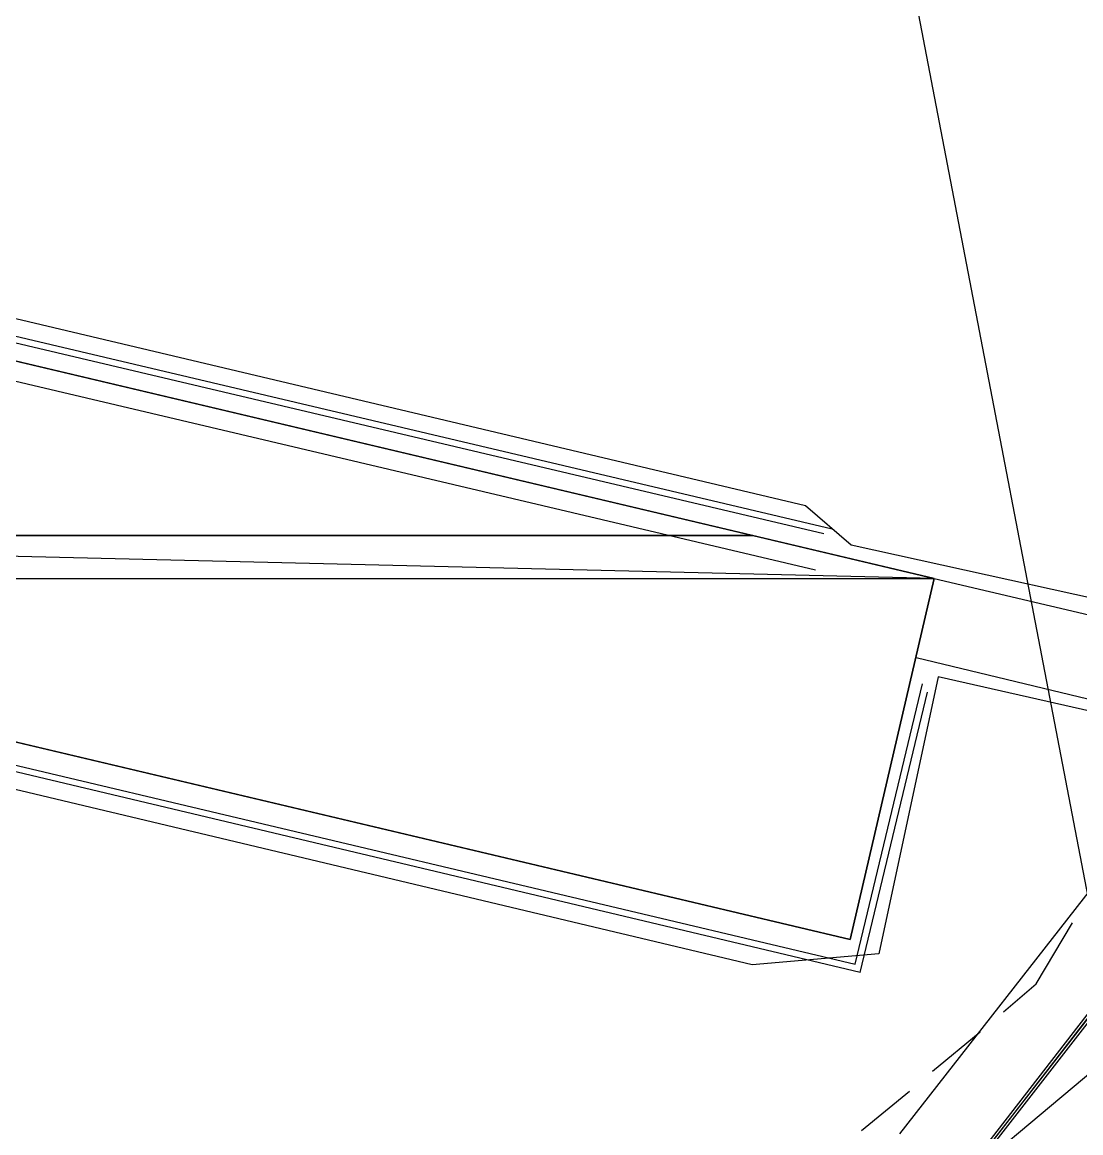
# Model space of a CAD drawing. Header units: feet. Extents: x -84 to 198, y -22 to 181.
# Drawn here: x 112.46 to 121.03, y 36.4 to 45.38 of the extents above; entities that cross this region are included whole.
import ezdxf

# ---------------------------------------------------------------- set-up
doc = ezdxf.new("R2010")
doc.units = ezdxf.units.FT
for name, color, linetype in [('A-AREA-COMUN', 252, 'CONTINUOUS'), ('A-AREA-UNIDAD', 30, 'CONTINUOUS'), ('A-LINEA', 7, 'CONTINUOUS'), ('A-MURO-CONCRETO', 8, 'CONTINUOUS')]:
    doc.layers.add(name, color=color, linetype=linetype)

msp = doc.modelspace()

# ---------------------------------------------------------------- linework, layer by layer
at = {"layer": 'A-AREA-COMUN'}
msp.add_lwpolyline([(107.6, 44.1244), (118.8, 41.4756), (119.168, 41.1556), (122.08, 40.5156), (122.16, 39.6444), (122.688, 39.5556), (122.752, 39.3244), (127.872, 36.5689), (128.56, 36.4089), (129.728, 38.9689), (130.688, 41.92), (131.232, 44.64), (131.52, 47.36), (131.44, 51.0933), (130.96, 54.2044), (131.04, 55.4844), (129.568, 60.4089)], dxfattribs=at)
at = {"layer": 'A-AREA-UNIDAD'}
msp.add_lwpolyline([(108.672, 18.9689), (114.32, 22.2756), (119.52, 25.8489), (123.36, 28.9244), (126.272, 32.16), (128.512, 35.6089), (130.4, 39.84), (131.552, 44.5333), (131.872, 49.4044), (131.488, 53.44), (131.808, 50.08), (131.808, 47.4133), (131.52, 44.64), (130.592, 40.6756), (128.8, 36.3556), (127.76, 36.3556), (122.688, 39.1289), (121.888, 39.1289), (121.84, 39.6444), (119.872, 40.0889), (119.392, 37.8489), (118.368, 37.76), (105.2, 40.8889)], dxfattribs=at)
at = {"layer": 'A-LINEA'}
for p, q in [((121.3249, 37.0601), (117.1103, 59.0105)), ((121.3249, 37.0601), (117.1103, 59.0105)), ((113.2933, 42.4311), (101.2, 45.2978)), ((119.0133, 41.2844), (106.9067, 44.1378)), ((118.9467, 41.2444), (106.8533, 44.0978)), ((118.88, 40.9511), (106.7733, 43.8044)), ((119.24, 37.6978), (105.08, 41.0578)), ((119.84, 40.8844), (122.0533, 40.3644)), ((119.84, 40.8844), (122.0533, 40.3644)), ((119.6933, 40.2444), (121.8, 39.7378)), ((119.6933, 40.2444), (121.8, 39.7378)), ((119.2, 37.7644), (119.7467, 40.0311)), ((119.24, 37.6978), (119.7867, 39.9644)), ((121.84, 39.3111), (119.56, 36.3911)), ((121.84, 39.3111), (119.56, 36.3911)), ((119.8267, 36.8978), (120.2133, 37.2178)), ((119.8267, 36.8978), (120.2133, 37.2178)), ((119.2533, 36.4178), (119.64, 36.7378)), ((119.2533, 36.4178), (119.64, 36.7378))]:
    msp.add_line(p, q, dxfattribs=at)
for points in [[(106.04, 44.1511), (105.3467, 41.2311), (119.16, 37.9644), (119.84, 40.8844), (106.04, 44.1511)], [(106.04, 44.1511), (105.3467, 41.2311), (119.16, 37.9644), (119.84, 40.8844), (106.04, 44.1511)], [(105.68, 43.3778), (105.1333, 41.0978), (119.2, 37.7644)], [(122.4, 39.0311), (119.9867, 35.9111), (119.9733, 35.9244), (122.3867, 39.0444), (122.4, 39.0444), (122.4, 39.0311)], [(122.4, 39.0311), (119.9867, 35.9111), (119.9733, 35.9244), (122.3867, 39.0444), (122.4, 39.0444), (122.4, 39.0311)], [(122.4267, 39.0178), (120, 35.8978), (119.9867, 35.9111), (122.4133, 39.0311), (122.4267, 39.0178)], [(122.4267, 39.0178), (120, 35.8978), (119.9867, 35.9111), (122.4133, 39.0311), (122.4267, 39.0178)], [(120.4, 37.3778), (120.6667, 37.6044), (120.96, 38.0978)], [(120.4, 37.3778), (120.6667, 37.6044), (120.96, 38.0978)], [(103.4533, 25.1244), (105.36, 26.1111), (107.24, 27.1511), (109.1067, 28.2444), (110.9333, 29.3778), (112.7467, 30.5511), (114.52, 31.7644), (116.2667, 33.0311), (117.9733, 34.3244), (119.6533, 35.6711), (121.3067, 37.0578)], [(103.4533, 25.1244), (105.36, 26.1111), (107.24, 27.1511), (109.1067, 28.2444), (110.9333, 29.3778), (112.7467, 30.5511), (114.52, 31.7644), (116.2667, 33.0311), (117.9733, 34.3244), (119.6533, 35.6711), (121.3067, 37.0578)]]:
    msp.add_lwpolyline(points, dxfattribs=at)
at = {"layer": 'A-MURO-CONCRETO'}
for points in [[(106.04, 44.1511), (118.3733, 41.2311), (105.3467, 41.2311), (106.04, 44.1511), (106.04, 44.1511)], [(106.04, 44.1511), (118.3733, 41.2311), (105.3467, 41.2311), (106.04, 44.1511), (106.04, 44.1511)], [(105.3467, 41.2311), (106.8133, 40.8844), (119.84, 40.8844), (105.3467, 41.2311)], [(105.3467, 41.2311), (118.3733, 41.2311), (119.84, 40.8844), (105.3467, 41.2311), (105.3467, 41.2311)], [(105.3467, 41.2311), (106.8133, 40.8844), (119.84, 40.8844), (105.3467, 41.2311)], [(105.3467, 41.2311), (118.3733, 41.2311), (119.84, 40.8844), (105.3467, 41.2311), (105.3467, 41.2311)], [(106.8133, 40.8844), (119.84, 40.8844), (119.16, 37.9644), (106.8133, 40.8844), (106.8133, 40.8844)], [(106.8133, 40.8844), (119.84, 40.8844), (119.16, 37.9644), (106.8133, 40.8844), (106.8133, 40.8844)]]:
    msp.add_lwpolyline(points, dxfattribs=at)

doc.saveas('drawing.dxf')
